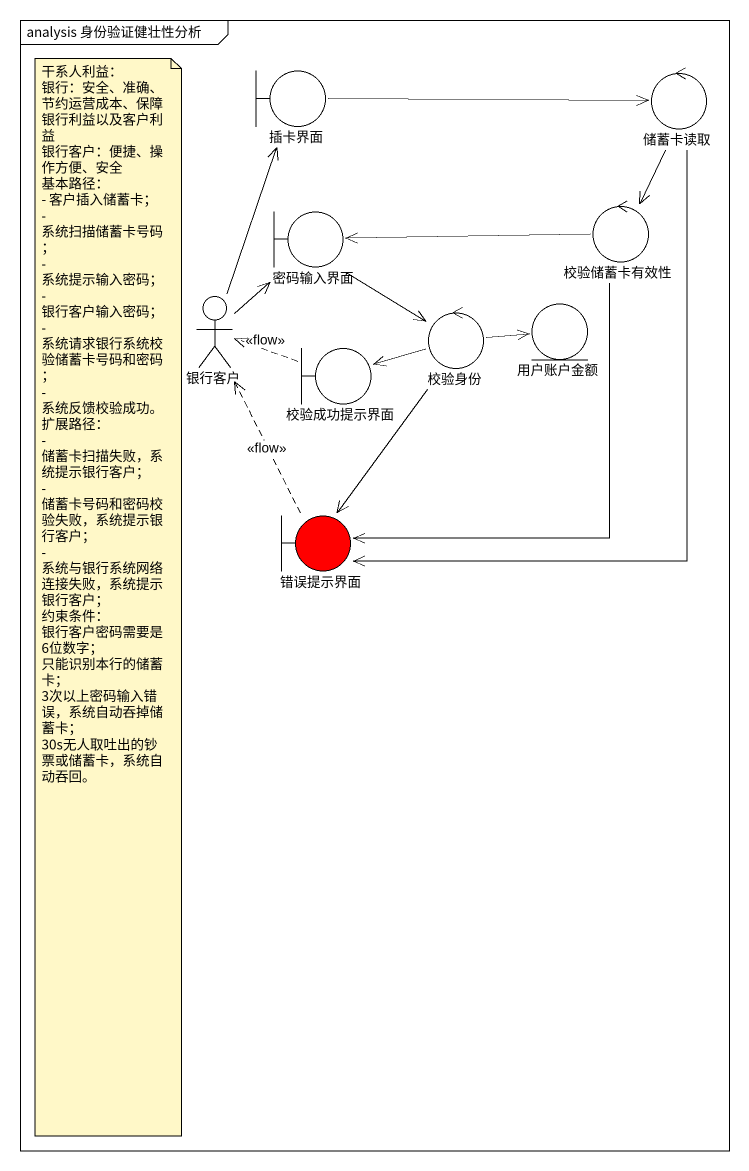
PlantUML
@startuml
mainframe analysis 身份验证健壮性分析
boundary 插卡界面
control 储蓄卡读取
boundary 密码输入界面
control 校验储蓄卡有效性
actor 银行客户
entity 用户账户金额
boundary 校验成功提示界面
control 校验身份
boundary 错误提示界面 #FF0000
插卡界面 -right-> 储蓄卡读取
储蓄卡读取 --> 校验储蓄卡有效性
储蓄卡读取 --> 错误提示界面
密码输入界面 --> 校验身份
校验储蓄卡有效性 -left-> 密码输入界面
校验储蓄卡有效性 --> 错误提示界面
银行客户 -up-> 插卡界面
银行客户 -up-> 密码输入界面
校验成功提示界面 .left.> 银行客户 : <<flow>>
校验身份 -right-> 用户账户金额
校验身份 -left-> 校验成功提示界面
校验身份 --> 错误提示界面
错误提示界面 .up.> 银行客户 : <<flow>>
note as N1
  干系人利益：
  银行：安全、准确、节约运营成本、保障银行利益以及客户利益
  银行客户：便捷、操作方便、安全
  基本路径：
  - 客户插入储蓄卡；
  - 系统扫描储蓄卡号码；
  - 系统提示输入密码；
  - 银行客户输入密码；
  - 系统请求银行系统校验储蓄卡号码和密码；
  - 系统反馈校验成功。
  扩展路径：
  - 储蓄卡扫描失败，系统提示银行客户；
  - 储蓄卡号码和密码校验失败，系统提示银行客户；
  - 系统与银行系统网络连接失败，系统提示银行客户；
  约束条件：
  银行客户密码需要是6位数字；
  只能识别本行的储蓄卡；
  3次以上密码输入错误，系统自动吞掉储蓄卡；
  30s无人取吐出的钞票或储蓄卡，系统自动吞回。
end note
@enduml
